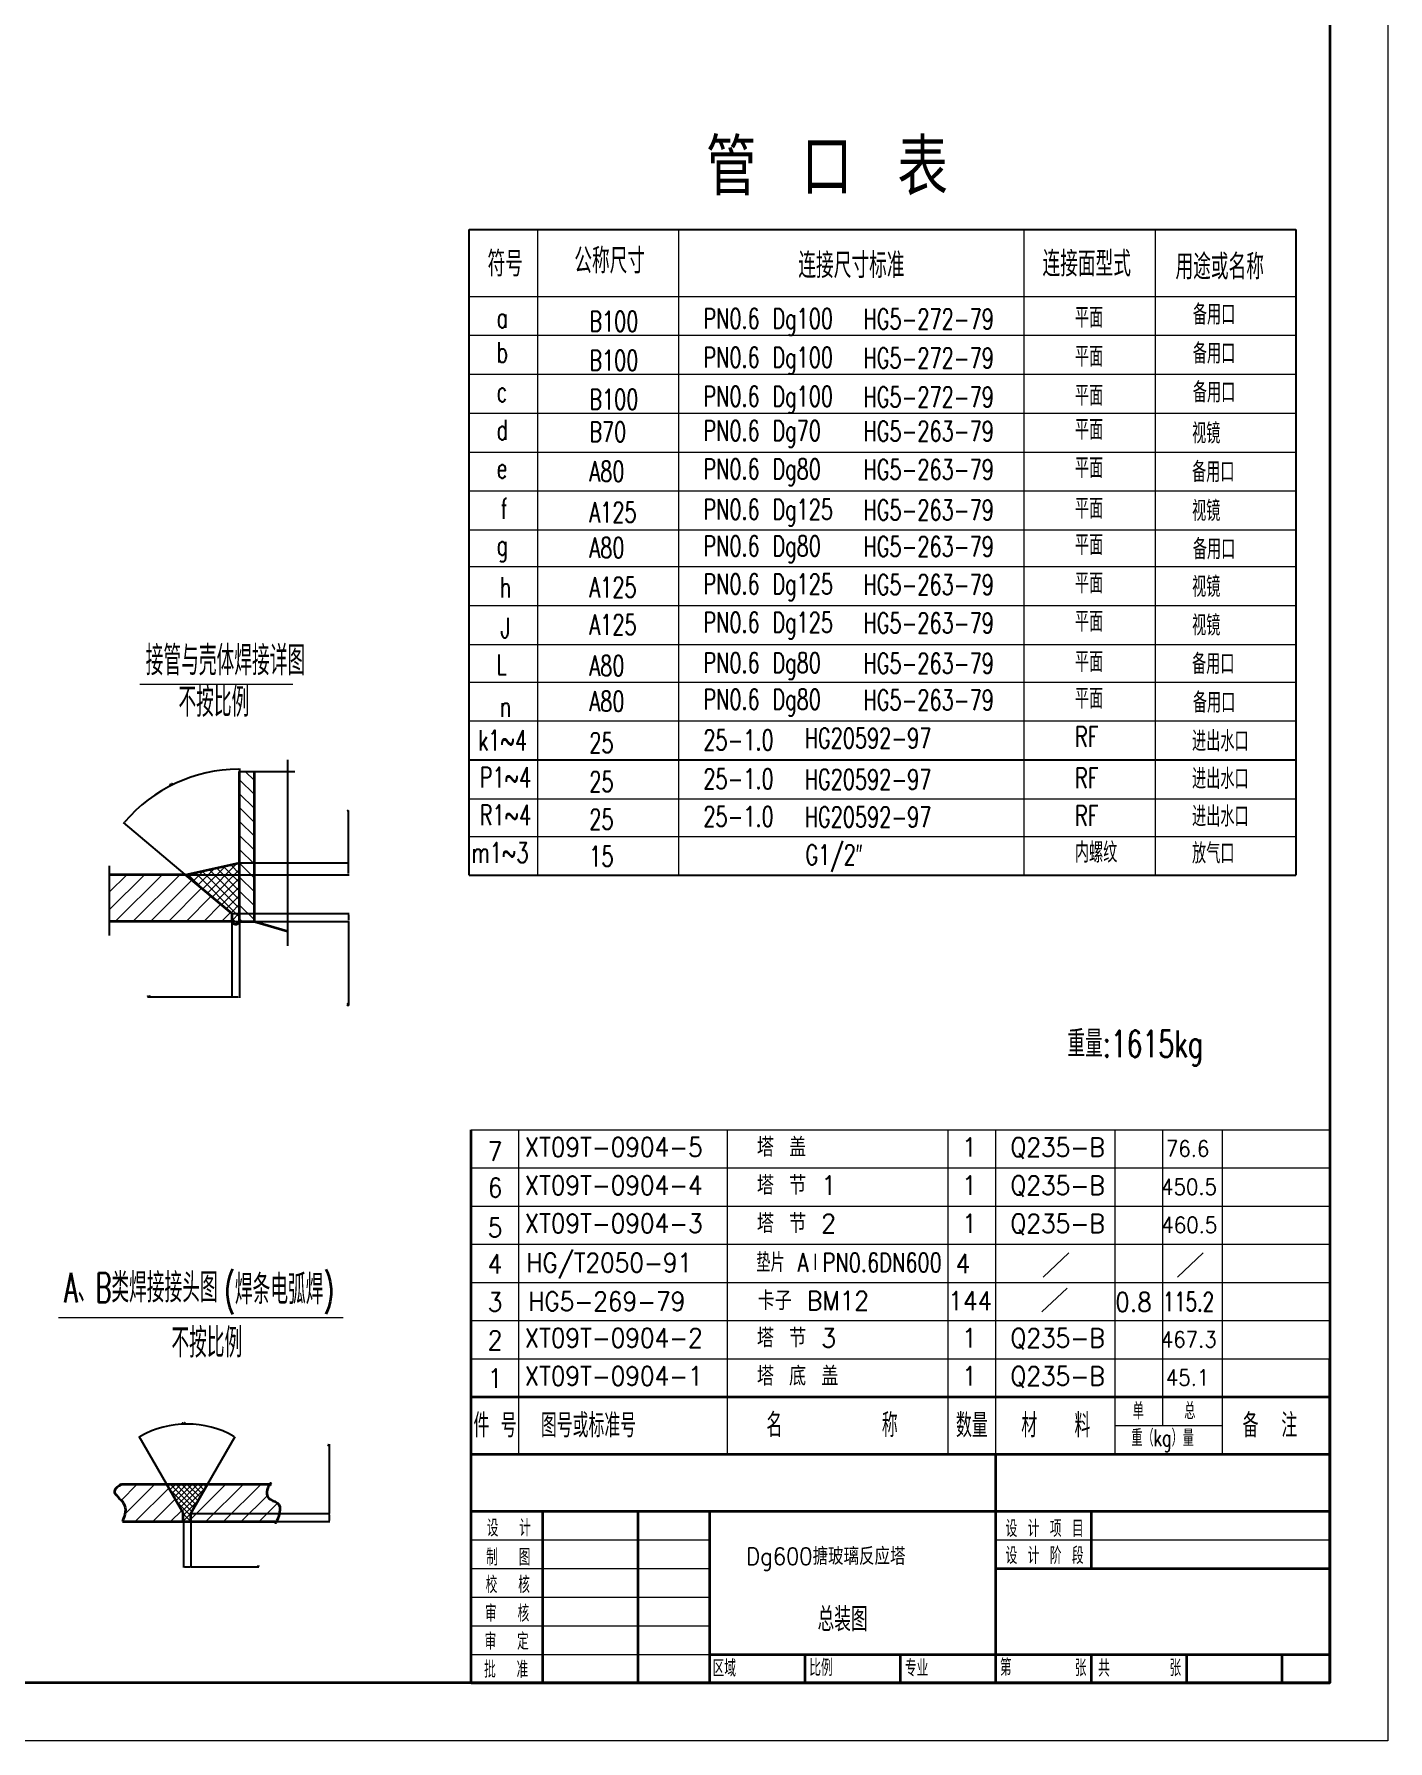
# Model space of a CAD drawing. Extents: x 11707 to 22622, y 3017 to 12806.
# Drawn here: x 19734 to 22622, y 5464 to 9107 of the extents above; entities that cross this region are included whole.
import ezdxf
from ezdxf.enums import TextEntityAlignment as Align

# ---------------------------------------------------------------- set-up
doc = ezdxf.new("R2010")
doc.units = 0
doc.header["$LTSCALE"] = 8
doc.linetypes.add('ACAD_ISO12W100', pattern=[21, 12, -3, 0, -3, 0, -3])
doc.linetypes.add('EBLTYPE4', pattern=[45, 30, -3, 3, -3, 3, -3])
for name, color, linetype, lineweight in [('cdr.dwg1', 4, 'Continuous', 35), ('cdr.dwg2', 2, 'Continuous', 13), ('cdr_dim', 7, 'Continuous', 13), ('cdr_dwg2', 2, 'Continuous', 9)]:
    doc.layers.add(name, color=color, linetype=linetype, lineweight=lineweight)
doc.layers.add('cdr.dwg4', color=3, linetype='ACAD_ISO12W100')
doc.layers.add('cdr_dwg1', color=4, linetype='Continuous')
doc.styles.add('dim', font='romans.shx', dxfattribs={"width": 0.7, "bigfont": 'hz.shx'})
doc.styles.add('HZ', font='txt', dxfattribs={"width": 0.5, "bigfont": 'hzfs'})
doc.styles.get("Standard").update_dxf_attribs({"font": 'txt', "width": 0.7, "bigfont": 'hztxt.shx'})
doc.dimstyles.new('ISO-25', dxfattribs={"dimtxt": 2.5, "dimasz": 2.5, "dimexe": 1.25, "dimexo": 0.625, "dimtad": 1, "dimtxsty": 'Standard', "dimcen": 2.5, "dimadec": 0, "dimazin": 0, "dimtfac": 1, "dimtmove": 0, "dimatfit": 3, "dimfxl": 1, "dimarcsym": 0})
pattern_1 = [(45, (15667.13, 4515.878), (-18.85854, 18.85854), [])]

# ---------------------------------------------------------------- blocks, each defined once
blk = doc.blocks.new('*D387')
at = {"layer": 'cdr_dim', "color": 0, "lineweight": -2}
for p, q in [((20364, 5949.2), (20364, 6097.2)), ((20069, 5949.2), (20365.2, 5949.2)), ((20364, 5934.5), (20364, 5946.7)), ((20069, 5932), (20365.2, 5932))]:
    blk.add_line(p, q, dxfattribs=at)
at = {"layer": 'cdr_dim', "color": 0}
for points in [[(20363.6, 5946.7), (20364.4, 5946.7), (20364, 5949.2)], [(20363.6, 5934.5), (20364.4, 5934.5), (20364, 5932)]]:
    blk.add_solid(points, dxfattribs=at)
at = {"layer": 'Defpoints', "color": 0}
for p in [(20068.4, 5949.2), (20068.4, 5932), (20364, 5932)]:
    blk.add_point(p, dxfattribs=at)
at = {"layer": 'cdr_dim', "color": 0, "insert": (20362.1, 6095.5), "char_height": 2.5, "attachment_point": 5, "rotation": 90, "style": 'HZ'}
blk.add_mtext('2%%p1', dxfattribs=at)
blk = doc.blocks.new('*D388')
at = {"layer": 'cdr_dim', "color": 0, "lineweight": -2}
for p, q in [((20052.3, 5931.3), (20052.3, 5834.1)), ((20068.4, 5931.5), (20068.4, 5834.1)), ((20054.8, 5835.3), (20065.9, 5835.3)), ((20068.4, 5835.3), (20213.7, 5835.3))]:
    blk.add_line(p, q, dxfattribs=at)
at = {"layer": 'cdr_dim', "color": 0}
for points in [[(20054.8, 5835.7), (20054.8, 5834.9), (20052.3, 5835.3)], [(20065.9, 5835.7), (20065.9, 5834.9), (20068.4, 5835.3)]]:
    blk.add_solid(points, dxfattribs=at)
at = {"layer": 'Defpoints', "color": 0}
for p in [(20052.3, 5932), (20068.4, 5932.1), (20068.4, 5835.3)]:
    blk.add_point(p, dxfattribs=at)
at = {"layer": 'cdr_dim', "color": 0, "insert": (20212.1, 5837.2), "char_height": 2.5, "attachment_point": 5, "style": 'HZ'}
blk.add_mtext('1%%p1', dxfattribs=at)
blk = doc.blocks.new('*D389')
at = {"layer": 'cdr_dim', "color": 0, "lineweight": -2}
for p, q in [((20016.3, 6012.3), (19957.7, 6113.9)), ((20104.4, 6012.3), (20163, 6113.9))]:
    blk.add_line(p, q, dxfattribs=at)
blk.add_arc((20060.3, 5936), 204.1, 60.7018, 119.2982, dxfattribs=at)
at = {"layer": 'cdr_dim', "color": 0}
for points in [[(19960.7, 6113.7), (19960.2, 6114.4), (19958.3, 6112.8)], [(20160.4, 6114.4), (20160, 6113.7), (20162.4, 6112.8)]]:
    blk.add_solid(points, dxfattribs=at)
at = {"layer": 'Defpoints', "color": 0}
for p in [(20095.8, 6137), (20016.6, 6011.8), (20104.1, 6011.8), (20052.3, 5950), (20068.4, 5950)]:
    blk.add_point(p, dxfattribs=at)
at = {"layer": 'cdr_dim', "color": 0, "insert": (20053.1, 6141.9), "char_height": 2.5, "attachment_point": 5, "rotation": 2.0158, "style": 'HZ'}
blk.add_mtext('60%%d%%p5%%d', dxfattribs=at)
blk = doc.blocks.new('*D390')
at = {"layer": 'cdr_dim', "color": 0, "lineweight": -2}
for p, q in [((20172.5, 7533.9), (20172.5, 7539.5)), ((20056.3, 7313.2), (19924.4, 7423.9))]:
    blk.add_line(p, q, dxfattribs=at)
blk.add_arc((20172.5, 7215.8), 322.5, 90.4441, 139.5559, dxfattribs=at)
at = {"layer": 'cdr_dim', "color": 0}
for points in [[(20170, 7538.7), (20170, 7537.8), (20172.5, 7538.3)], [(19927.3, 7424.7), (19926.7, 7425.2), (19925.4, 7423.1)]]:
    blk.add_solid(points, dxfattribs=at)
at = {"layer": 'Defpoints', "color": 0}
for p in [(20080, 7524.7), (20172.5, 7533.3), (20056.8, 7312.8), (20155.7, 7229.9), (20172.5, 7213.1)]:
    blk.add_point(p, dxfattribs=at)
at = {"layer": 'cdr_dim', "color": 0, "insert": (20026.4, 7505.4), "char_height": 2.5, "attachment_point": 5, "rotation": 26.7536, "style": 'HZ'}
blk.add_mtext('50%%d%%p5%%d', dxfattribs=at)
blk = doc.blocks.new('*D391')
at = {"layer": 'cdr_dim', "color": 0, "lineweight": -2}
for p, q in [((20155.7, 7212.4), (20155.7, 7050.1)), ((20172.1, 7211.7), (20172.1, 7050.1)), ((20155.7, 7051.4), (19976.1, 7051.4)), ((20169.6, 7051.4), (20158.2, 7051.4))]:
    blk.add_line(p, q, dxfattribs=at)
at = {"layer": 'cdr_dim', "color": 0}
for points in [[(20158.2, 7051.8), (20158.2, 7051), (20155.7, 7051.4)], [(20169.6, 7051.8), (20169.6, 7051), (20172.1, 7051.4)]]:
    blk.add_solid(points, dxfattribs=at)
at = {"layer": 'Defpoints', "color": 0}
for p in [(20155.7, 7213.1), (20172.1, 7212.3), (20172.1, 7051.4)]:
    blk.add_point(p, dxfattribs=at)
at = {"layer": 'cdr_dim', "color": 0, "insert": (19978.5, 7053.2), "char_height": 2.5, "attachment_point": 5, "style": 'HZ'}
blk.add_mtext('2%%p0.5', dxfattribs=at)
blk = doc.blocks.new('*D306')
at = {"layer": 'cdr_dim', "color": 0, "lineweight": -2}
for p, q in [((20156.3, 7229.9), (20406.3, 7229.9)), ((20156.3, 7213.1), (20406.3, 7213.1)), ((20405, 7227.4), (20405, 7215.6)), ((20405, 7213.1), (20405, 7033.5))]:
    blk.add_line(p, q, dxfattribs=at)
at = {"layer": 'cdr_dim', "color": 0}
for points in [[(20404.6, 7227.4), (20405.4, 7227.4), (20405, 7229.9)], [(20404.6, 7215.6), (20405.4, 7215.6), (20405, 7213.1)]]:
    blk.add_solid(points, dxfattribs=at)
at = {"layer": 'Defpoints', "color": 0}
for p in [(20155.7, 7229.9), (20155.7, 7213.1), (20405, 7213.1)]:
    blk.add_point(p, dxfattribs=at)
at = {"layer": 'cdr_dim', "color": 0, "insert": (20403.1, 7035.9), "char_height": 2.5, "attachment_point": 5, "rotation": 90, "style": 'HZ'}
blk.add_mtext('2%%p0.5', dxfattribs=at)
blk = doc.blocks.new('*D392')
at = {"layer": 'cdr_dim', "color": 0, "lineweight": -2}
for p, q in [((20405, 7338), (20405, 7450.1)), ((20173.1, 7338), (20406.3, 7338)), ((20405, 7315.3), (20405, 7335.5)), ((20057.4, 7312.8), (20406.3, 7312.8))]:
    blk.add_line(p, q, dxfattribs=at)
at = {"layer": 'cdr_dim', "color": 0}
for points in [[(20404.6, 7335.5), (20405.4, 7335.5), (20405, 7338)], [(20404.6, 7315.3), (20405.4, 7315.3), (20405, 7312.8)]]:
    blk.add_solid(points, dxfattribs=at)
at = {"layer": 'Defpoints', "color": 0}
for p in [(20172.5, 7338), (20056.8, 7312.8), (20405, 7312.8)]:
    blk.add_point(p, dxfattribs=at)
at = {"layer": 'cdr_dim', "color": 0, "insert": (20403.1, 7449.2), "char_height": 2.5, "attachment_point": 5, "rotation": 90, "style": 'HZ'}
blk.add_mtext('6', dxfattribs=at)

msp = doc.modelspace()

# ---------------------------------------------------------------- hatches: boundary and pattern name
at = {"layer": 'cdr_dim'}
h = msp.add_hatch(dxfattribs=at)
h.set_pattern_fill('ANSI31', color=256, scale=168, angle=90, style=0)
h.set_pattern_definition([(135, (34098.363, -15260.688), (-14.849242, -14.849242), [])])
h.paths.add_polyline_path([(20172.459, 7213.066), (20203.959, 7213.066), (20203.959, 7533.27), (20172.459, 7533.27)])
h = msp.add_hatch(dxfattribs=at)
h.set_pattern_fill('ANSI37', color=256, scale=105, angle=90, style=0)
h.set_pattern_definition([(135, (34098.363, -15260.688), (-9.2807765, -9.2807765), []), (225, (34098.363, -15260.688), (9.2807765, -9.2807765), [])])
h.paths.add_polyline_path([(20056.777, 7312.839), (20155.659, 7229.866), (20155.659, 7213.066, 0.7039994), (20172.459, 7213.066), (20172.459, 7338.039)])
h = msp.add_hatch(dxfattribs=at)
h.set_pattern_fill('ANSI31', color=256, scale=8.4, style=0)
h.set_pattern_definition([(45, (16796.783, 5649.125), (-18.85854, 18.85854), [])])
h.paths.add_polyline_path([(20155.659, 7213.066), (20155.659, 7229.866), (20056.777, 7312.839), (19893.864, 7312.839), (19893.864, 7213.066)])
h = msp.add_hatch(dxfattribs=at)
h.set_pattern_fill('ANSI31', color=256, scale=8.4, style=0)
h.set_pattern_definition(pattern_1)
edge = h.paths.add_edge_path()
edge.add_line((20016.59, 6011.786), (19920.83, 6011.786))
edge.add_spline(control_points=[(19920.83, 6011.786), (19919.885, 6018.808), (19890.242, 5986.623), (19937.816, 5973.736), (19927.854, 5946.752), (19922.396, 5931.969)], knot_values=[0, 0, 0, 0, 25.30266559, 63.92149478, 110.71513867, 110.71513867, 110.71513867, 110.71513867], degree=3, periodic=0)
edge.add_line((19922.396, 5931.969), (20052.258, 5931.969))
edge.add_line((20052.258, 5931.969), (20052.258, 5950.007))
edge.add_line((20052.258, 5950.007), (20016.59, 6011.786))
h = msp.add_hatch(dxfattribs=at)
h.set_pattern_fill('ANSI37', color=256, scale=67.2, angle=90, style=0)
h.set_pattern_definition([(135, (42535.676, -9015.495), (-5.939697, -5.939697), []), (225, (42535.676, -9015.495), (5.939697, -5.939697), [])])
h.paths.add_polyline_path([(20104.054, 6011.786), (20016.59, 6011.786), (20052.258, 5950.007), (20052.258, 5931.969), (20068.386, 5931.969), (20068.386, 5950.007)])
h = msp.add_hatch(dxfattribs=at)
h.set_pattern_fill('ANSI31', color=256, scale=8.4, style=0)
h.set_pattern_definition(pattern_1)
edge = h.paths.add_edge_path()
edge.add_spline(control_points=[(20248.177, 5931.969), (20248.177, 5921.023), (20275.265, 5984.033), (20221.46, 5971.604), (20233.598, 6007.771), (20236.596, 6011.786)], knot_values=[9.35631638, 9.35631638, 9.35631638, 9.35631638, 48.44786129, 94.94719585, 113.13250335, 113.13250335, 113.13250335, 113.13250335], degree=3, periodic=0)
edge.add_line((20236.596, 6011.786), (20104.054, 6011.786))
edge.add_line((20104.054, 6011.786), (20068.386, 5950.007))
edge.add_line((20068.386, 5950.007), (20068.386, 5931.969))
edge.add_line((20068.386, 5931.969), (20248.177, 5931.969))

# ---------------------------------------------------------------- linework, layer by layer
at = {"layer": 'cdr.dwg1'}
for p, q in [((20172.459, 7213.066), (20172.459, 7533.27)), ((20203.959, 7213.066), (20203.959, 7533.27)), ((20056.777, 7312.839), (20172.459, 7338.039)), ((20056.777, 7312.839), (19893.864, 7312.839)), ((20155.659, 7229.866), (20056.777, 7312.839)), ((20155.659, 7213.066), (19893.864, 7213.066)), ((20203.959, 7213.066), (20274.422, 7192.199)), ((20666.539, 6198.34), (20666.539, 6768.352)), ((22498.72, 6198.34), (22498.72, 6279.77)), ((20666.539, 6198.34), (22498.72, 6198.34)), ((20666.539, 6076.195), (20666.539, 6198.34)), ((22498.72, 5587.613), (22498.72, 6198.34)), ((20666.539, 6076.195), (22498.72, 6076.195)), ((19920.83, 6011.786), (20240.346, 6011.786)), ((20052.258, 5950.007), (20016.59, 6011.786)), ((20068.386, 5950.007), (20104.054, 6011.786)), ((20052.258, 5931.969), (20052.258, 5950.007)), ((20068.386, 5931.969), (20068.386, 5950.007)), ((19922.396, 5931.969), (20248.177, 5931.969)), ((20666.539, 5587.613), (22498.72, 5587.613))]:
    msp.add_line(p, q, dxfattribs=at)
at = {"layer": 'cdr.dwg1', "linetype": 'EBLTYPE4'}
for p, q in [((20155.659, 7229.866), (20155.659, 7213.066)), ((20172.459, 7213.066), (20203.959, 7213.066))]:
    msp.add_line(p, q, dxfattribs=at)
at = {"layer": 'cdr.dwg1', "color": 4, "linetype": 'Continuous'}
for p, q in [((20666.539, 6076.195), (22498.72, 6076.195)), ((20666.539, 5587.613), (20666.539, 6076.195)), ((21786.205, 5587.613), (21786.205, 6076.195)), ((20666.539, 5954.049), (22498.72, 5954.049)), ((20819.22, 5587.613), (20819.22, 5954.049)), ((21022.796, 5587.613), (21022.796, 5954.049)), ((21175.478, 5587.613), (21175.478, 5954.049)), ((21989.78, 5831.904), (21989.78, 5954.049)), ((21786.205, 5831.904), (22498.72, 5831.904)), ((21175.478, 5648.686), (21786.205, 5648.686)), ((21379.053, 5587.613), (21379.053, 5648.686)), ((21582.629, 5587.613), (21582.629, 5648.686)), ((21786.205, 5648.686), (22498.72, 5648.686)), ((21989.78, 5587.613), (21989.78, 5648.686)), ((22193.356, 5587.613), (22193.356, 5648.686)), ((22396.932, 5587.613), (22396.932, 5648.686))]:
    msp.add_line(p, q, dxfattribs=at)
at = {"layer": 'cdr.dwg1', "linetype": 'Continuous'}
msp.add_lwpolyline([(17740.138, 5587.613), (17740.138, 12682.225), (22498.72, 12682.225), (22498.72, 5587.613)], close=True, dxfattribs=at)
at = {"layer": 'cdr.dwg1', "linetype": 'EBLTYPE4'}
msp.add_arc((20164.059, 7216.075), 8.923, 199.708955, 340.291045, dxfattribs=at)
at = {"layer": 'cdr.dwg1', "start_tangent": (-0.1333528, 0.99106863)}
msp.add_spline([(19920.83, 6011.786), (19905.366, 5997.205), (19924.763, 5971.204), (19922.396, 5931.969)], degree=3, dxfattribs=at)
at = {"layer": 'cdr.dwg1', "start_tangent": (-0.29570568, 0.9552791), "end_tangent": (0, 1)}
msp.add_spline([(20240.346, 6011.786), (20230.384, 5990.906), (20258.013, 5963.298), (20248.177, 5931.969)], degree=3, dxfattribs=at)
at = {"layer": 'cdr.dwg2'}
for p, q in [((19959.203, 7719.685), (20285.76, 7719.685)), ((19785.871, 6367.6), (20393.18, 6367.6))]:
    msp.add_line(p, q, dxfattribs=at)
at = {"layer": 'cdr.dwg4', "linetype": 'ByBlock'}
for p, q in [((20274.422, 7557.66), (20274.422, 7160.715)), ((20172.459, 7533.27), (20289.984, 7533.27)), ((19893.864, 7331.924), (19893.864, 7183.279))]:
    msp.add_line(p, q, dxfattribs=at)
at = {"layer": 'cdr_dim'}
for p, q in [((20807.846, 8690.083), (20807.846, 7311.502)), ((21108.918, 8690.083), (21108.918, 7311.502)), ((21845.955, 8690.083), (21845.955, 7311.502)), ((22125.927, 8690.083), (22125.927, 7311.502)), ((20662.22, 8547.155), (22425.948, 8547.155)), ((20662.22, 8464.096), (22425.948, 8464.096)), ((20662.22, 8381.038), (22425.948, 8381.038)), ((20662.22, 8297.98), (22425.948, 8297.98)), ((20662.22, 8214.922), (22425.948, 8214.922)), ((20662.22, 8131.864), (22425.948, 8131.864)), ((20662.22, 8048.805), (22425.948, 8048.805)), ((20662.22, 7970.493), (22425.948, 7970.493)), ((20662.22, 7887.435), (22425.948, 7887.435)), ((20662.22, 7804.376), (22425.948, 7804.376)), ((20662.22, 7724.055), (22425.948, 7724.055)), ((20662.22, 7640.997), (22425.948, 7640.997)), ((20662.22, 7474.881), (22425.948, 7474.881)), ((20662.22, 7394.56), (22425.948, 7394.56)), ((20666.539, 6768.352), (22498.72, 6768.352)), ((20768.326, 6198.34), (20768.326, 6768.352)), ((21213.286, 6198.34), (21213.286, 6768.352)), ((21684.417, 6198.34), (21684.417, 6768.352)), ((21786.205, 6198.34), (21786.205, 6768.352)), ((22040.674, 6198.34), (22040.674, 6768.352)), ((22142.462, 6198.34), (22142.462, 6768.352)), ((22269.407, 6198.34), (22269.407, 6768.352)), ((20666.539, 6686.922), (22498.72, 6686.922)), ((20666.539, 6605.491), (22498.72, 6605.491)), ((20666.539, 6524.061), (22498.72, 6524.061)), ((21886.869, 6454.026), (21941.436, 6505.367)), ((22173.697, 6454.026), (22228.265, 6505.367)), ((20666.539, 6442.631), (22498.72, 6442.631)), ((21884.097, 6379.632), (21938.359, 6430.409)), ((20666.539, 6361.201), (22498.72, 6361.201)), ((20666.539, 6279.77), (22498.72, 6279.77)), ((20768.326, 6076.195), (20768.326, 6198.34)), ((21213.286, 6076.195), (21213.286, 6198.34)), ((21684.417, 6076.195), (21684.417, 6198.34)), ((21786.205, 6076.195), (21786.205, 6198.34)), ((22040.674, 6076.195), (22040.674, 6198.34)), ((22142.462, 6137.267), (22142.462, 6198.34)), ((22269.407, 6076.195), (22269.407, 6198.34)), ((22040.674, 6137.267), (22269.407, 6137.267))]:
    msp.add_line(p, q, dxfattribs=at)
at = {"layer": 'cdr_dim', "color": 7, "linetype": 'Continuous'}
for p, q in [((20666.539, 5892.977), (21175.478, 5892.977)), ((21786.205, 5892.977), (22498.72, 5892.977)), ((20666.539, 5831.904), (21175.478, 5831.904)), ((20666.539, 5770.831), (21175.478, 5770.831)), ((20666.539, 5709.758), (21175.478, 5709.758)), ((20666.539, 5648.686), (21175.478, 5648.686))]:
    msp.add_line(p, q, dxfattribs=at)
at = {"layer": 'cdr_dim', "linetype": 'Continuous'}
msp.add_lwpolyline([(17431.139, 5464.014), (17431.139, 12805.825), (22622.319, 12805.825), (22622.319, 5464.014)], close=True, dxfattribs=at)
at = {"layer": 'cdr_dwg1'}
for p, q in [((20662.22, 8690.083), (22425.948, 8690.083)), ((20662.22, 7311.502), (20662.22, 8690.083)), ((22425.948, 8690.083), (22425.948, 7311.502)), ((20662.22, 7557.939), (22425.948, 7557.939)), ((20662.22, 7311.502), (22425.948, 7311.502))]:
    msp.add_line(p, q, dxfattribs=at)

# ---------------------------------------------------------------- texts
at = {"layer": 'cdr.dwg2', "linetype": 'Continuous', "style": 'HZ', "width": 0.6}
for s, p in [('接管与壳体焊接详图', (19972.05, 7769.943)), ('A、B类焊接接头图', (19797.72, 6431.313))]:
    msp.add_text(s, height=63, dxfattribs=at).set_placement(p, align=Align.MIDDLE_LEFT)
for s, p in [('不按比例', (20041.85, 7649.71)), ('(焊条电弧焊)', (20139.6, 6396.034)), ('不按比例', (20026.835, 6282.152))]:
    msp.add_text(s, height=63, dxfattribs=at).set_placement(p)
at = {"layer": 'cdr.dwg2', "style": 'dim', "width": 0.7}
for s, height, p in [('重量:1615kg', 56.5488, (22083.167, 6951.949)), ('件 号', 50.8939, (20717.432, 6137.267)), ('图号或标准号', 50.8939, (20916.745, 6137.267)), ('名        称', 50.8939, (21436.467, 6137.826)), ('数量', 50.8939, (21734.797, 6137.267)), ('材   料', 50.8939, (21913.916, 6137.267)), ('单', 35.626, (22089.986, 6168.135)), ('总', 35.626, (22199.828, 6168.135)), ('备  注', 50.8939, (22370.672, 6137.267)), ('重（kg）量', 35.6257, (22141.726, 6110.571))]:
    msp.add_text(s, height=height, dxfattribs=at).set_placement(p, align=Align.MIDDLE_CENTER)
at = {"layer": 'cdr_dim', "style": 'HZ', "width": 0.9}
for s, p in [('7', (20717.432, 6722.267)), ('6', (20717.432, 6644.851)), ('5', (20717.432, 6559.407)), ('4', (20717.432, 6481.99)), ('3', (20717.432, 6400.56)), ('2', (20717.432, 6319.13)), ('1', (20717.432, 6237.699))]:
    msp.add_text(s, height=40.392, dxfattribs=at).set_placement(p, align=Align.MIDDLE_CENTER)
at = {"layer": 'cdr_dim', "style": 'HZ'}
for s, height, width, p in [('XT09T-0904-5', 40.392, 0.9, (20780.373, 6711.132)), ('塔 盖 ', 40.392, 0.9, (21276.064, 6710.961)), ('1', 40.392, 0.9, (21713.859, 6710.961)), ('Q235-B', 40.392, 0.9, (21816.98, 6710.961)), ('76.6', 34.272, 0.9, (22148.831, 6710.961)), ('XT09T-0904-4', 40.392, 0.9, (20780.373, 6629.702)), ('塔 节 1', 40.392, 0.9, (21276.064, 6629.531)), ('1', 40.392, 0.9, (21713.859, 6629.531)), ('Q235-B', 40.392, 0.9, (21816.98, 6629.531)), ('450.5', 34.272, 0.9, (22138.663, 6629.531)), ('XT09T-0904-3', 40.392, 0.9, (20780.373, 6548.272)), ('塔 节 2 ', 40.392, 0.9, (21276.064, 6548.101)), ('1', 40.392, 0.9, (21713.859, 6548.101)), ('Q235-B', 40.392, 0.9, (21816.98, 6548.101)), ('460.5', 34.272, 0.9, (22139.267, 6548.101)), ('垫片 AⅠPN0.6DN600', 40.392, 0.75, (21274.886, 6464.851)), ('4', 40.392, 0.9, (21700.389, 6462.292)), ('卡子 BM12', 40.392, 0.9, (21277.621, 6383.316)), ('144', 40.392, 0.9, (21684.417, 6383.091)), ('0.8', 40.392, 0.9, (22040.674, 6380.36)), ('115.2', 40.392, 0.7, (22142.462, 6381.133)), ('XT09T-0904-2', 40.392, 0.9, (20780.373, 6303.981)), ('塔 节 3', 40.392, 0.9, (21276.064, 6303.81)), ('1', 40.392, 0.9, (21713.859, 6303.81)), ('Q235-B', 40.392, 0.9, (21816.98, 6303.81)), ('467.3', 34.272, 0.9, (22138.118, 6303.81)), ('塔 底 盖', 40.392, 0.9, (21276.064, 6222.38)), ('XT09T-0904-1', 40.392, 0.9, (20780.373, 6222.551)), ('1', 40.392, 0.9, (21713.859, 6222.38)), ('Q235-B', 40.392, 0.9, (21816.98, 6222.38)), ('45.1', 34.272, 0.9, (22148.831, 6222.38)), ('Dg600搪玻璃反应塔', 36.72, 0.9, (21253.245, 5839.657)), ('总装图 ', 50.8939, 0.7, (21405.446, 5698.059))]:
    msp.add_text(s, height=height, dxfattribs=dict(at, width=width)).set_placement(p)
at = {"layer": 'cdr_dim', "style": 'HZ', "width": 0.9}
for s, p in [('HG/T2050-91', (20784.235, 6484.591)), ('HG5-269-79', (20788.294, 6402.104))]:
    msp.add_text(s, height=40.392, dxfattribs=at).set_placement(p, align=Align.MIDDLE_LEFT)
at = {"layer": 'cdr_dim', "linetype": 'Continuous', "style": 'HZ', "width": 0.7}
for s, height, p in [('设  计', 35.6257, (20699.615, 5900.383)), ('设 计 项 目', 35.6257, (21806.825, 5899.22)), ('制  图', 35.6257, (20698.468, 5838.094)), ('设 计 阶 段', 35.6257, (21806.825, 5841.613)), ('校  核', 35.6257, (20697.322, 5779.331)), ('审  核', 35.6257, (20696.176, 5718.218)), ('审  定', 35.6257, (20695.029, 5658.346)), ('批  准', 35.6257, (20693.883, 5598.474)), ('区域', 35.6257, (21181.641, 5601.168)), ('比例', 35.6257, (21387.892, 5602.255)), ('专业', 35.6257, (21591.919, 5601.488)), ('第', 35.626, (21794.694, 5603.052)), ('张', 35.626, (21954.476, 5602.029)), ('共', 35.626, (22004.22, 5601.007)), ('张', 35.626, (22156.465, 5602.029))]:
    msp.add_text(s, height=height, dxfattribs=at).set_placement(p)
at = {"layer": 'cdr_dwg2', "style": 'HZ'}
for s, height, width, p in [('管 口 表', 120, 0.9, (21167.219, 8762.806)), ('符号', 53.9339, 0.7, (20701.409, 8589.623)), ('公称尺寸', 53.9339, 0.7, (20886.436, 8596.206)), ('连接尺寸标准', 53.9339, 0.7, (21364.511, 8586.331)), ('连接面型式', 53.9339, 0.7, (21885.458, 8589.623)), ('用途或名称', 53.9339, 0.7, (22169.202, 8583.394)), ('平面 ', 43.1471, 0.7, (21954.545, 8480.232)), ('备用口', 43.1471, 0.7, (22206.178, 8486.809)), ('a', 43.147, 0.7, (20720.553, 8480.044)), ('B100', 43.1471, 0.7, (20918.398, 8472.189)), ('PN0.6 Dg100', 43.14712, 0.7, (21161.744, 8478.334)), ('HG5-272-79', 43.1471, 0.7, (21503.223, 8477.104)), ('备用口', 43.1471, 0.7, (22206.178, 8403.751)), ('b', 43.147, 0.7, (20720.553, 8406.279)), ('B100', 43.1471, 0.7, (20918.398, 8389.13)), ('PN0.6 Dg100', 43.14712, 0.7, (21161.744, 8395.275)), ('HG5-272-79', 43.1471, 0.7, (21503.223, 8394.046)), ('平面 ', 43.1471, 0.7, (21954.545, 8397.173)), ('c', 43.147, 0.7, (20720.553, 8322.176)), ('B100', 43.1471, 0.7, (20918.398, 8306.072)), ('PN0.6 Dg100', 43.14712, 0.7, (21161.744, 8312.217)), ('HG5-272-79', 43.1471, 0.7, (21503.223, 8310.988)), ('平面 ', 43.1471, 0.7, (21954.545, 8314.115)), ('备用口', 43.1471, 0.7, (22206.178, 8320.693)), ('d', 43.147, 0.7, (20720.553, 8240.82)), ('B70', 43.1471, 0.7, (20918.398, 8236.526)), ('PN0.6 Dg70', 43.1471, 0.7, (21161.744, 8239.11)), ('HG5-263-79', 43.1471, 0.7, (21503.223, 8237.88)), ('平面 ', 43.1471, 0.7, (21954.545, 8241.008)), ('视镜', 43.1471, 0.7, (22204.55, 8233.204)), ('PN0.6 Dg80', 43.1471, 0.7, (21161.744, 8157.303)), ('HG5-263-79', 43.1471, 0.7, (21503.223, 8156.074)), ('平面 ', 43.1471, 0.7, (21954.545, 8159.201)), ('备用口', 43.1471, 0.7, (22204.55, 8150.801)), ('e', 43.147, 0.7, (20720.553, 8159.013)), ('A80', 43.1471, 0.7, (20918.398, 8152.159)), ('f', 43.147, 0.7, (20729.209, 8072.675)), ('A125', 43.1471, 0.7, (20918.398, 8064.82)), ('PN0.6 Dg125', 43.14712, 0.7, (21161.744, 8070.964)), ('HG5-263-79', 43.1471, 0.7, (21503.223, 8069.735)), ('平面 ', 43.1471, 0.7, (21954.545, 8072.862)), ('视镜', 43.1471, 0.7, (22204.55, 8067.743)), ('g', 43.147, 0.7, (20720.553, 7994.689)), ('A80', 43.1471, 0.7, (20918.398, 7989.039)), ('PN0.6 Dg80', 43.1471, 0.7, (21161.744, 7992.979)), ('HG5-263-79', 43.1471, 0.7, (21503.223, 7991.749)), ('平面 ', 43.1471, 0.7, (21954.545, 7994.877)), ('备用口', 43.1471, 0.7, (22206.178, 7986.036)), ('h', 43.147, 0.7, (20727.326, 7904.8)), ('A125', 43.1471, 0.7, (20918.398, 7904.671)), ('PN0.6 Dg125', 43.14712, 0.7, (21161.744, 7911.622)), ('HG5-263-79', 43.1471, 0.7, (21503.223, 7910.393)), ('平面 ', 43.1471, 0.7, (21954.545, 7913.52)), ('视镜', 43.1471, 0.7, (22204.55, 7905.717)), ('PN0.6 Dg125', 43.14712, 0.7, (21161.744, 7829.816)), ('HG5-263-79', 43.1471, 0.7, (21503.223, 7828.587)), ('平面 ', 43.1471, 0.7, (21954.545, 7831.714)), ('视镜', 43.1471, 0.7, (22204.55, 7823.314)), ('J', 43.147, 0.7, (20729.209, 7817.885)), ('A125', 43.1471, 0.7, (20918.398, 7824.671)), ('L', 43.147, 0.7, (20720.553, 7739.9)), ('A80', 43.1471, 0.7, (20918.398, 7737.332)), ('PN0.6 Dg80', 43.1471, 0.7, (21161.744, 7743.477)), ('HG5-263-79', 43.1471, 0.7, (21503.223, 7742.248)), ('平面 ', 43.1471, 0.7, (21954.545, 7745.375)), ('备用口', 43.1471, 0.7, (22204.55, 7741.136)), ('A80', 43.1471, 0.7, (20918.398, 7661.552)), ('PN0.6 Dg80', 43.1471, 0.7, (21161.744, 7665.491)), ('HG5-263-79', 43.1471, 0.7, (21503.223, 7664.262)), ('平面 ', 43.1471, 0.7, (21954.545, 7667.389)), ('备用口', 43.1471, 0.7, (22206.178, 7658.549)), ('n', 43.147, 0.7, (20727.326, 7650.011)), ('k1~4', 43.1471, 0.7, (20680.936, 7577.807)), ('25', 43.1471, 0.7, (20918.398, 7572.673)), ('25-1.0', 43.1471, 0.7, (21161.744, 7578.818)), ('HG20592-97', 43.1471, 0.7, (21377.833, 7582.601)), ('RF', 43.1471, 0.7, (21954.545, 7585.728)), ('进出水口', 43.1471, 0.7, (22204.55, 7576.152)), ('P1~4', 43.1471, 0.7, (20684.518, 7498.974)), ('进出水口', 43.1471, 0.7, (22204.55, 7495.815)), ('25', 43.1471, 0.7, (20918.398, 7489.615)), ('25-1.0', 43.1471, 0.7, (21161.744, 7495.76)), ('HG20592-97', 43.1471, 0.7, (21377.833, 7494.531)), ('RF', 43.1471, 0.7, (21954.545, 7497.658)), ('R1~4', 43.1471, 0.7, (20684.518, 7418.653)), ('25', 43.1471, 0.7, (20918.398, 7409.294)), ('25-1.0', 43.1471, 0.7, (21161.744, 7415.439)), ('HG20592-97', 43.1471, 0.7, (21377.833, 7414.21)), ('RF', 43.1471, 0.7, (21954.545, 7417.337)), ('进出水口', 43.1471, 0.7, (22204.55, 7415.494)), ('m1~3', 43.1471, 0.7, (20667.16, 7338.383)), ('15', 43.1471, 0.7, (20918.398, 7330.528)), ('G1/2″', 43.1471, 0.7, (21379.657, 7333.634)), ('内螺纹', 43.1471, 0.7, (21954.545, 7338.571)), ('放气口', 43.1471, 0.7, (22204.55, 7336.728))]:
    msp.add_text(s, height=height, dxfattribs=dict(at, width=width)).set_placement(p)

# ---------------------------------------------------------------- dimensions: what is measured, and where the dimension line sits
at = {"layer": 'cdr_dim'}
for base, line1, line2, text, picture, middle in [((20079.964, 7524.726), ((20172.459, 7213.066), (20172.459, 7533.27)), ((20155.659, 7229.866), (20056.777, 7312.839)), '50%%d%%p5%%d', '*D390', (20027.283, 7503.75)), ((20095.763, 6137.032), ((20068.386, 5950.007), (20104.054, 6011.786)), ((20052.258, 5950.007), (20016.59, 6011.786)), '60%%d%%p5%%d', '*D389', (20053.143, 6140.007))]:
    dim = msp.add_angular_dim_2l(base=base, line1=line1, line2=line2, text=text, dimstyle='ISO-25', override={"dimtxsty": 'HZ'}, dxfattribs=at)
    dim.commit()
    dim.dimension.update_dxf_attribs({"geometry": picture, "text_midpoint": middle, "dimtype": 162})
for base, p1, p2, text, picture, middle in [((20405.021, 7312.839), (20172.459, 7338.039), (20056.777, 7312.839), '6', '*D392', (20405.021, 7449.181)), ((20405.021, 7213.066), (20155.659, 7229.866), (20155.659, 7213.066), '2%%p0.5', '*D306', (20405.021, 7035.923)), ((20363.974, 5931.969), (20068.386, 5949.185), (20068.386, 5931.969), '2%%p1', '*D387', (20363.974, 6095.471))]:
    dim = msp.add_linear_dim(base=base, p1=p1, p2=p2, angle=90, text=text, dimstyle='ISO-25', override={"dimtxsty": 'HZ'}, dxfattribs=at)
    dim.commit()
    dim.dimension.update_dxf_attribs({"geometry": picture, "text_midpoint": middle, "dimtype": 160})
for base, p1, p2, text, picture, middle in [((20172.143, 7051.375), (20155.659, 7213.066), (20172.143, 7212.297), '2%%p0.5', '*D391', (19978.517, 7051.375)), ((20068.386, 5835.321), (20052.258, 5931.969), (20068.386, 5932.139), '1%%p1', '*D388', (20212.101, 5835.321))]:
    dim = msp.add_linear_dim(base=base, p1=p1, p2=p2, text=text, dimstyle='ISO-25', override={"dimtxsty": 'HZ'}, dxfattribs=at)
    dim.commit()
    dim.dimension.update_dxf_attribs({"geometry": picture, "text_midpoint": middle, "dimtype": 160})

doc.saveas('drawing.dxf')
